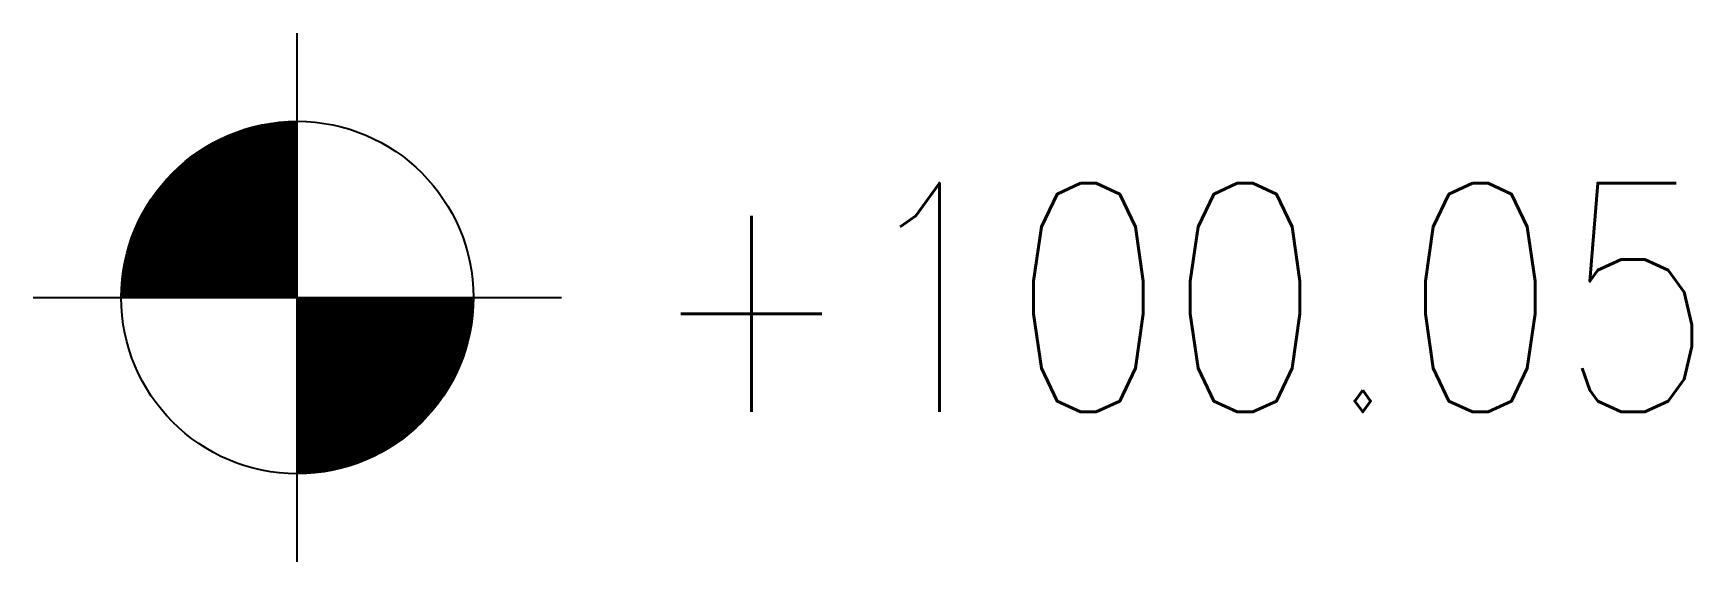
# Model space of a CAD drawing. Header units: millimetres. Extents: x 18963 to 156110, y 10619 to 121460.
# Drawn here: x 18984.52 to 19013.54, y 26023.31 to 26032.55 of the extents above; entities that cross this region are included whole.
import ezdxf
from ezdxf.enums import TextEntityAlignment as Align

# ---------------------------------------------------------------- set-up
doc = ezdxf.new("R2010")
doc.units = ezdxf.units.MM
doc.header["$MEASUREMENT"] = 0
doc.layers.add('Ano_Tag_Lvl', color=95, linetype='Continuous')
doc.layers.add('Txt_Tag', color=95, linetype='Continuous')
doc.layers.add('Hth_Level Tag', color=202, linetype='Continuous', lineweight=13)
doc.styles.add('Jwalant', font='romans.shx', dxfattribs={"width": 0.8})
doc.styles.add('StylusBT', font='stylu.ttf')

# ---------------------------------------------------------------- blocks, each defined once
blk = doc.blocks.new('Level Tag Plan')
at = {"linetype": 'ByBlock'}
for p, q in [((0, -150), (0, 150)), ((-150, 0), (150, 0))]:
    blk.add_line(p, q, dxfattribs=at)
blk.add_circle((0, 0), 100, dxfattribs=at)
at = {"layer": 'Hth_Level Tag', "linetype": 'ByBlock', "const_width": 100}
for points in [[(0, 50, 0.414214), (-50, 0)], [(0, -50, 0.414214), (50, 0)]]:
    blk.add_lwpolyline(points, format="xyb", dxfattribs=at)
at = {"layer": 'Txt_Tag', "linetype": 'ByBlock', "style": 'StylusBT'}
blk.add_attdef('LEV', text='', height=200, dxfattribs=at).set_placement((200, 0), align=Align.MIDDLE_LEFT)

msp = doc.modelspace()

# ---------------------------------------------------------------- block references
at = {"layer": 'Ano_Tag_Lvl'}
ref = msp.add_blockref('Level Tag Plan', (18989.138, 26027.932), dxfattribs=dict(at, xscale=0.03081113361197091, yscale=0.03081113361197091, zscale=0.03081113361197091))
ref.add_attrib('LEV', '+100.05', dxfattribs={"layer": '0', "linetype": 'ByBlock', "height": 4, "style": 'Jwalant', "width": 0.8}).set_placement((18995.3, 26027.932), align=Align.MIDDLE_LEFT)

doc.saveas('drawing.dxf')
